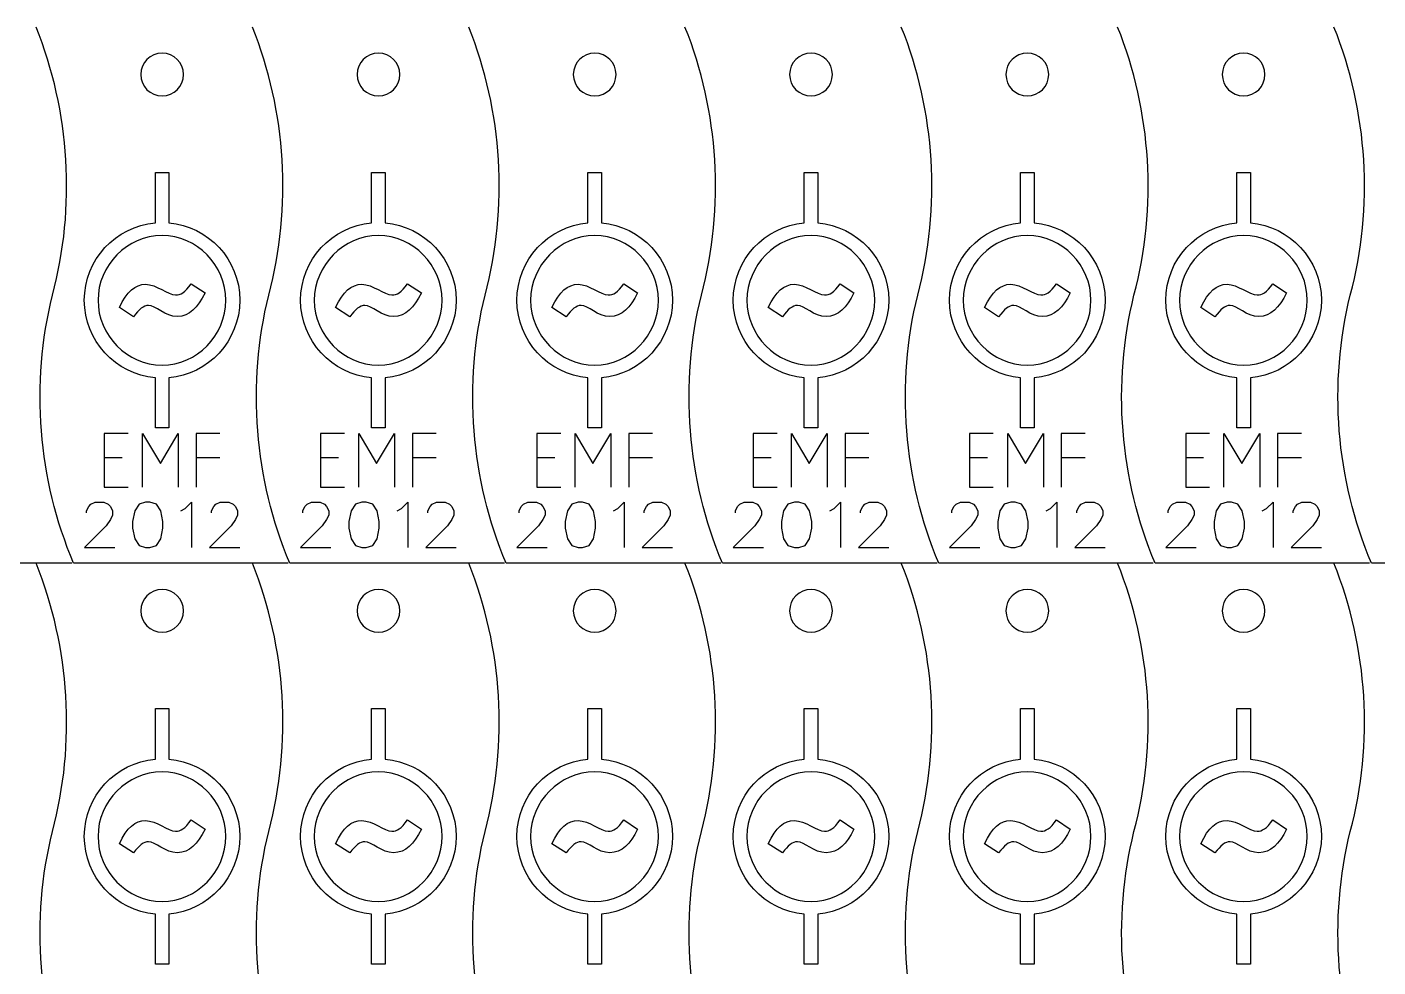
# Model space of a CAD drawing. Header units: millimetres. Extents: x 17 to 566, y -11 to 289.
# Drawn here: x 158 to 284, y 51 to 138.7 of the extents above; entities that cross this region are included whole.
import ezdxf

# ---------------------------------------------------------------- set-up
doc = ezdxf.new("R2010")
doc.units = ezdxf.units.MM
doc.layers.add('cut', color=7, linetype='CONTINUOUS')

msp = doc.modelspace()

# ---------------------------------------------------------------- linework, layer by layer
at = {"layer": 'cut', "color": 7}
for points in [[(172.605215, 134.226617), (172.605215, 134.226617), (172.605215, 134.226617)], [(192.774451, 134.226617), (192.774451, 134.226617), (192.774451, 134.226617)], [(212.943688, 134.226617), (212.943688, 134.226617), (212.943688, 134.226617)], [(233.112925, 134.226617), (233.112925, 134.226617), (233.112925, 134.226617)], [(253.282162, 134.226617), (253.282162, 134.226617), (253.282162, 134.226617)], [(273.451399, 134.226617), (273.451399, 134.226617), (273.451399, 134.226617)], [(162.192535, 88.660752), (142.192536, 88.660752)], [(182.361772, 88.660752), (162.361773, 88.660752)], [(202.531009, 88.660752), (182.53101, 88.660752)], [(222.700246, 88.660752), (202.700247, 88.660752)], [(242.869483, 88.660752), (222.869483, 88.660752)], [(263.03872, 88.660752), (243.03872, 88.660752)], [(283.207957, 88.660752), (263.207957, 88.660752)], [(303.377194, 88.660752), (283.377194, 88.660752)], [(172.605215, 84.226643), (172.605215, 84.226643), (172.605215, 84.226643)], [(192.774451, 84.226643), (192.774451, 84.226643), (192.774451, 84.226643)], [(212.943688, 84.226643), (212.943688, 84.226643), (212.943688, 84.226643)], [(233.112925, 84.226643), (233.112925, 84.226643), (233.112925, 84.226643)], [(253.282162, 84.226643), (253.282162, 84.226643), (253.282162, 84.226643)], [(273.451399, 84.226643), (273.451399, 84.226643), (273.451399, 84.226643)]]:
    msp.add_lwpolyline(points, dxfattribs=at)
at = {"layer": 'cut', "color": 5}
for points in [[(169.98385, 125.104328), (171.240244, 125.104328), (171.240244, 120.389171)], [(169.98385, 120.389171), (169.98385, 125.104328)], [(190.153087, 125.104328), (191.409481, 125.104328), (191.409481, 120.389171)], [(190.153087, 120.389171), (190.153087, 125.104328)], [(210.322324, 125.104328), (211.578718, 125.104328), (211.578718, 120.389171)], [(210.322324, 120.389171), (210.322324, 125.104328)], [(230.491561, 125.104328), (231.747955, 125.104328), (231.747955, 120.389171)], [(230.491561, 120.389171), (230.491561, 125.104328)], [(250.660797, 125.104328), (251.917192, 125.104328), (251.917192, 120.389171)], [(250.660797, 120.389171), (250.660797, 125.104328)], [(270.830034, 125.104328), (272.086428, 125.104328), (272.086428, 120.389171)], [(270.830034, 120.389171), (270.830034, 125.104328)], [(173.322491, 114.724463), (174.616917, 113.861427)], [(193.491728, 114.724463), (194.786154, 113.861427)], [(213.660965, 114.724463), (214.955391, 113.861427)], [(233.830201, 114.724463), (235.124628, 113.861427)], [(253.999438, 114.724463), (255.293865, 113.861427)], [(274.168675, 114.724463), (275.463102, 113.861427)], [(164.637627, 113.186208), (164.637627, 113.186208)], [(167.939096, 111.648043), (166.625922, 112.510853)], [(184.806864, 113.186208), (184.806864, 113.186208)], [(188.108333, 111.648043), (186.795159, 112.510853)], [(204.976101, 113.186208), (204.976101, 113.186208)], [(208.27757, 111.648043), (206.964396, 112.510853)], [(225.145338, 113.186208), (225.145338, 113.186208)], [(228.446807, 111.648043), (227.133633, 112.510853)], [(245.314574, 113.186208), (245.314574, 113.186208)], [(248.616044, 111.648043), (247.302869, 112.510853)], [(265.483811, 113.186208), (265.483811, 113.186208)], [(268.785281, 111.648043), (267.472106, 112.510853)], [(171.240244, 105.945399), (171.240244, 101.280531), (169.98385, 101.280531), (169.98385, 105.945399)], [(191.409481, 105.945399), (191.409481, 101.280531), (190.153087, 101.280531), (190.153087, 105.945399)], [(211.578718, 105.945399), (211.578718, 101.280531), (210.322324, 101.280531), (210.322324, 105.945399)], [(231.747955, 105.945399), (231.747955, 101.280531), (230.491561, 101.280531), (230.491561, 105.945399)], [(251.917192, 105.945399), (251.917192, 101.280531), (250.660797, 101.280531), (250.660797, 105.945399)], [(272.086428, 105.945399), (272.086428, 101.280531), (270.830034, 101.280531), (270.830034, 105.945399)], [(165.219648, 100.748034), (165.219648, 95.748033)], [(167.441869, 100.748034), (165.219648, 100.748034)], [(168.782224, 100.748034), (170.448887, 97.970256)], [(168.782224, 95.748033), (168.782224, 100.748034)], [(170.448887, 97.970256), (172.115553, 100.748034)], [(172.115553, 100.748034), (172.115553, 95.748033)], [(173.78222, 100.748034), (173.78222, 95.748033)], [(176.004443, 100.748034), (173.78222, 100.748034)], [(185.388885, 100.748034), (185.388885, 95.748033)], [(187.611106, 100.748034), (185.388885, 100.748034)], [(188.951461, 100.748034), (190.618124, 97.970256)], [(188.951461, 95.748033), (188.951461, 100.748034)], [(190.618124, 97.970256), (192.28479, 100.748034)], [(192.28479, 100.748034), (192.28479, 95.748033)], [(193.951456, 100.748034), (193.951456, 95.748033)], [(196.17368, 100.748034), (193.951456, 100.748034)], [(205.558122, 100.748034), (205.558122, 95.748033)], [(207.780342, 100.748034), (205.558122, 100.748034)], [(209.120698, 100.748034), (210.787361, 97.970256)], [(209.120698, 95.748033), (209.120698, 100.748034)], [(210.787361, 97.970256), (212.454027, 100.748034)], [(212.454027, 100.748034), (212.454027, 95.748033)], [(214.120693, 100.748034), (214.120693, 95.748033)], [(216.342917, 100.748034), (214.120693, 100.748034)], [(225.727359, 100.748034), (225.727359, 95.748033)], [(227.949579, 100.748034), (225.727359, 100.748034)], [(229.289935, 100.748034), (230.956598, 97.970256)], [(229.289935, 95.748033), (229.289935, 100.748034)], [(230.956598, 97.970256), (232.623264, 100.748034)], [(232.623264, 100.748034), (232.623264, 95.748033)], [(234.28993, 100.748034), (234.28993, 95.748033)], [(236.512154, 100.748034), (234.28993, 100.748034)], [(245.896596, 100.748034), (245.896596, 95.748033)], [(248.118816, 100.748034), (245.896596, 100.748034)], [(249.459171, 100.748034), (251.125835, 97.970256)], [(249.459171, 95.748033), (249.459171, 100.748034)], [(251.125835, 97.970256), (252.792501, 100.748034)], [(252.792501, 100.748034), (252.792501, 95.748033)], [(254.459167, 100.748034), (254.459167, 95.748033)], [(256.681391, 100.748034), (254.459167, 100.748034)], [(266.065833, 100.748034), (266.065833, 95.748033)], [(268.288053, 100.748034), (266.065833, 100.748034)], [(269.628408, 100.748034), (271.295072, 97.970256)], [(269.628408, 95.748033), (269.628408, 100.748034)], [(271.295072, 97.970256), (272.961738, 100.748034)], [(272.961738, 100.748034), (272.961738, 95.748033)], [(274.628404, 100.748034), (274.628404, 95.748033)], [(276.850627, 100.748034), (274.628404, 100.748034)], [(165.219648, 98.52581), (166.886311, 98.52581)], [(173.78222, 98.52581), (176.004443, 98.52581)], [(185.388885, 98.52581), (187.055548, 98.52581)], [(193.951456, 98.52581), (196.17368, 98.52581)], [(205.558122, 98.52581), (207.224785, 98.52581)], [(214.120693, 98.52581), (216.342917, 98.52581)], [(225.727359, 98.52581), (227.394022, 98.52581)], [(234.28993, 98.52581), (236.512154, 98.52581)], [(245.896596, 98.52581), (247.563259, 98.52581)], [(254.459167, 98.52581), (256.681391, 98.52581)], [(266.065833, 98.52581), (267.732496, 98.52581)], [(274.628404, 98.52581), (276.850627, 98.52581)], [(165.219648, 95.748033), (167.441869, 95.748033)], [(185.388885, 95.748033), (187.611106, 95.748033)], [(205.558122, 95.748033), (207.780342, 95.748033)], [(225.727359, 95.748033), (227.949579, 95.748033)], [(245.896596, 95.748033), (248.118816, 95.748033)], [(266.065833, 95.748033), (268.288053, 95.748033)], [(163.566591, 93.549016), (163.768611, 93.953057)], [(163.566591, 93.346996), (163.566591, 93.549016)], [(163.768611, 93.953057), (163.970631, 94.155077)], [(163.970631, 94.155077), (164.374672, 94.357098)], [(164.374672, 94.357098), (165.182753, 94.357098)], [(165.182753, 94.357098), (165.586794, 94.155077)], [(165.586794, 94.155077), (165.788814, 93.953057)], [(165.788814, 93.953057), (165.990834, 93.549016)], [(165.990834, 93.549016), (165.990834, 93.144976)], [(168.061541, 93.549016), (167.859521, 92.538915)], [(168.465582, 94.155077), (168.061541, 93.549016)], [(169.071643, 94.357098), (168.465582, 94.155077)], [(169.475683, 94.357098), (169.071643, 94.357098)], [(170.081742, 94.155077), (169.475683, 94.357098)], [(170.485782, 93.549016), (170.081742, 94.155077)], [(170.687802, 92.538915), (170.485782, 93.549016)], [(172.354469, 93.549016), (172.758509, 93.751037)], [(172.758509, 93.751037), (173.36457, 94.357098)], [(173.36457, 94.357098), (173.36457, 90.114648)], [(175.233257, 93.549016), (175.435277, 93.953057)], [(175.233257, 93.346996), (175.233257, 93.549016)], [(175.435277, 93.953057), (175.637297, 94.155077)], [(175.637297, 94.155077), (176.041338, 94.357098)], [(176.041338, 94.357098), (176.849419, 94.357098)], [(176.849419, 94.357098), (177.25346, 94.155077)], [(177.25346, 94.155077), (177.45548, 93.953057)], [(177.45548, 93.953057), (177.6575, 93.549016)], [(177.6575, 93.549016), (177.6575, 93.144976)], [(183.735828, 93.549016), (183.937848, 93.953057)], [(183.735828, 93.346996), (183.735828, 93.549016)], [(183.937848, 93.953057), (184.139868, 94.155077)], [(184.139868, 94.155077), (184.543909, 94.357098)], [(184.543909, 94.357098), (185.35199, 94.357098)], [(185.35199, 94.357098), (185.756031, 94.155077)], [(185.756031, 94.155077), (185.958051, 93.953057)], [(185.958051, 93.953057), (186.160071, 93.549016)], [(186.160071, 93.549016), (186.160071, 93.144976)], [(188.230778, 93.549016), (188.028758, 92.538915)], [(188.634819, 94.155077), (188.230778, 93.549016)], [(189.24088, 94.357098), (188.634819, 94.155077)], [(189.64492, 94.357098), (189.24088, 94.357098)], [(190.250978, 94.155077), (189.64492, 94.357098)], [(190.655019, 93.549016), (190.250978, 94.155077)], [(190.857039, 92.538915), (190.655019, 93.549016)], [(192.523705, 93.549016), (192.927746, 93.751037)], [(192.927746, 93.751037), (193.533807, 94.357098)], [(193.533807, 94.357098), (193.533807, 90.114648)], [(195.402494, 93.549016), (195.604514, 93.953057)], [(195.402494, 93.346996), (195.402494, 93.549016)], [(195.604514, 93.953057), (195.806534, 94.155077)], [(195.806534, 94.155077), (196.210575, 94.357098)], [(196.210575, 94.357098), (197.018656, 94.357098)], [(197.018656, 94.357098), (197.422697, 94.155077)], [(197.422697, 94.155077), (197.624717, 93.953057)], [(197.624717, 93.953057), (197.826737, 93.549016)], [(197.826737, 93.549016), (197.826737, 93.144976)], [(203.905064, 93.549016), (204.107085, 93.953057)], [(203.905064, 93.346996), (203.905064, 93.549016)], [(204.107085, 93.953057), (204.309105, 94.155077)], [(204.309105, 94.155077), (204.713146, 94.357098)], [(204.713146, 94.357098), (205.521227, 94.357098)], [(205.521227, 94.357098), (205.925268, 94.155077)], [(205.925268, 94.155077), (206.127288, 93.953057)], [(206.127288, 93.953057), (206.329308, 93.549016)], [(206.329308, 93.549016), (206.329308, 93.144976)], [(208.400015, 93.549016), (208.197995, 92.538915)], [(208.804056, 94.155077), (208.400015, 93.549016)], [(209.410117, 94.357098), (208.804056, 94.155077)], [(209.814157, 94.357098), (209.410117, 94.357098)], [(210.420215, 94.155077), (209.814157, 94.357098)], [(210.824256, 93.549016), (210.420215, 94.155077)], [(211.026276, 92.538915), (210.824256, 93.549016)], [(212.692942, 93.549016), (213.096983, 93.751037)], [(213.096983, 93.751037), (213.703044, 94.357098)], [(213.703044, 94.357098), (213.703044, 90.114648)], [(215.57173, 93.549016), (215.773751, 93.953057)], [(215.57173, 93.346996), (215.57173, 93.549016)], [(215.773751, 93.953057), (215.975771, 94.155077)], [(215.975771, 94.155077), (216.379812, 94.357098)], [(216.379812, 94.357098), (217.187893, 94.357098)], [(217.187893, 94.357098), (217.591934, 94.155077)], [(217.591934, 94.155077), (217.793954, 93.953057)], [(217.793954, 93.953057), (217.995974, 93.549016)], [(217.995974, 93.549016), (217.995974, 93.144976)], [(224.074301, 93.549016), (224.276322, 93.953057)], [(224.074301, 93.346996), (224.074301, 93.549016)], [(224.276322, 93.953057), (224.478342, 94.155077)], [(224.478342, 94.155077), (224.882383, 94.357098)], [(224.882383, 94.357098), (225.690464, 94.357098)], [(225.690464, 94.357098), (226.094504, 94.155077)], [(226.094504, 94.155077), (226.296525, 93.953057)], [(226.296525, 93.953057), (226.498545, 93.549016)], [(226.498545, 93.549016), (226.498545, 93.144976)], [(228.569252, 93.549016), (228.367232, 92.538915)], [(228.973293, 94.155077), (228.569252, 93.549016)], [(229.579353, 94.357098), (228.973293, 94.155077)], [(229.983394, 94.357098), (229.579353, 94.357098)], [(230.589452, 94.155077), (229.983394, 94.357098)], [(230.993493, 93.549016), (230.589452, 94.155077)], [(231.195513, 92.538915), (230.993493, 93.549016)], [(232.862179, 93.549016), (233.26622, 93.751037)], [(233.26622, 93.751037), (233.872281, 94.357098)], [(233.872281, 94.357098), (233.872281, 90.114648)], [(235.740967, 93.549016), (235.942988, 93.953057)], [(235.740967, 93.346996), (235.740967, 93.549016)], [(235.942988, 93.953057), (236.145008, 94.155077)], [(236.145008, 94.155077), (236.549049, 94.357098)], [(236.549049, 94.357098), (237.35713, 94.357098)], [(237.35713, 94.357098), (237.76117, 94.155077)], [(237.76117, 94.155077), (237.963191, 93.953057)], [(237.963191, 93.953057), (238.165211, 93.549016)], [(238.165211, 93.549016), (238.165211, 93.144976)], [(244.243538, 93.549016), (244.445559, 93.953057)], [(244.243538, 93.346996), (244.243538, 93.549016)], [(244.445559, 93.953057), (244.647579, 94.155077)], [(244.647579, 94.155077), (245.05162, 94.357098)], [(245.05162, 94.357098), (245.859701, 94.357098)], [(245.859701, 94.357098), (246.263741, 94.155077)], [(246.263741, 94.155077), (246.465762, 93.953057)], [(246.465762, 93.953057), (246.667782, 93.549016)], [(246.667782, 93.549016), (246.667782, 93.144976)], [(248.738489, 93.549016), (248.536468, 92.538915)], [(249.142529, 94.155077), (248.738489, 93.549016)], [(249.74859, 94.357098), (249.142529, 94.155077)], [(250.152631, 94.357098), (249.74859, 94.357098)], [(250.758689, 94.155077), (250.152631, 94.357098)], [(251.16273, 93.549016), (250.758689, 94.155077)], [(251.36475, 92.538915), (251.16273, 93.549016)], [(253.031416, 93.549016), (253.435457, 93.751037)], [(253.435457, 93.751037), (254.041518, 94.357098)], [(254.041518, 94.357098), (254.041518, 90.114648)], [(255.910204, 93.549016), (256.112224, 93.953057)], [(255.910204, 93.346996), (255.910204, 93.549016)], [(256.112224, 93.953057), (256.314245, 94.155077)], [(256.314245, 94.155077), (256.718285, 94.357098)], [(256.718285, 94.357098), (257.526367, 94.357098)], [(257.526367, 94.357098), (257.930407, 94.155077)], [(257.930407, 94.155077), (258.132428, 93.953057)], [(258.132428, 93.953057), (258.334448, 93.549016)], [(258.334448, 93.549016), (258.334448, 93.144976)], [(264.412775, 93.549016), (264.614795, 93.953057)], [(264.412775, 93.346996), (264.412775, 93.549016)], [(264.614795, 93.953057), (264.816816, 94.155077)], [(264.816816, 94.155077), (265.220856, 94.357098)], [(265.220856, 94.357098), (266.028938, 94.357098)], [(266.028938, 94.357098), (266.432978, 94.155077)], [(266.432978, 94.155077), (266.634999, 93.953057)], [(266.634999, 93.953057), (266.837019, 93.549016)], [(266.837019, 93.549016), (266.837019, 93.144976)], [(268.907726, 93.549016), (268.705705, 92.538915)], [(269.311766, 94.155077), (268.907726, 93.549016)], [(269.917827, 94.357098), (269.311766, 94.155077)], [(270.321868, 94.357098), (269.917827, 94.357098)], [(270.927926, 94.155077), (270.321868, 94.357098)], [(271.331967, 93.549016), (270.927926, 94.155077)], [(271.533987, 92.538915), (271.331967, 93.549016)], [(273.200653, 93.549016), (273.604694, 93.751037)], [(273.604694, 93.751037), (274.210755, 94.357098)], [(274.210755, 94.357098), (274.210755, 90.114648)], [(276.079441, 93.549016), (276.281461, 93.953057)], [(276.079441, 93.346996), (276.079441, 93.549016)], [(276.281461, 93.953057), (276.483482, 94.155077)], [(276.483482, 94.155077), (276.887522, 94.357098)], [(276.887522, 94.357098), (277.695604, 94.357098)], [(277.695604, 94.357098), (278.099644, 94.155077)], [(278.099644, 94.155077), (278.301664, 93.953057)], [(278.301664, 93.953057), (278.503685, 93.549016)], [(278.503685, 93.549016), (278.503685, 93.144976)], [(165.384774, 92.134874), (163.36457, 90.114648)], [(165.788814, 92.740935), (165.384774, 92.134874)], [(165.990834, 93.144976), (165.788814, 92.740935)], [(167.859521, 92.538915), (167.859521, 91.932854)], [(170.687802, 91.932854), (170.687802, 92.538915)], [(177.051439, 92.134874), (175.031239, 90.114648)], [(177.45548, 92.740935), (177.051439, 92.134874)], [(177.6575, 93.144976), (177.45548, 92.740935)], [(185.55401, 92.134874), (183.533807, 90.114648)], [(185.958051, 92.740935), (185.55401, 92.134874)], [(186.160071, 93.144976), (185.958051, 92.740935)], [(188.028758, 92.538915), (188.028758, 91.932854)], [(190.857039, 91.932854), (190.857039, 92.538915)], [(197.220676, 92.134874), (195.200476, 90.114648)], [(197.624717, 92.740935), (197.220676, 92.134874)], [(197.826737, 93.144976), (197.624717, 92.740935)], [(205.723247, 92.134874), (203.703044, 90.114648)], [(206.127288, 92.740935), (205.723247, 92.134874)], [(206.329308, 93.144976), (206.127288, 92.740935)], [(208.197995, 92.538915), (208.197995, 91.932854)], [(211.026276, 91.932854), (211.026276, 92.538915)], [(217.389913, 92.134874), (215.369713, 90.114648)], [(217.793954, 92.740935), (217.389913, 92.134874)], [(217.995974, 93.144976), (217.793954, 92.740935)], [(225.892484, 92.134874), (223.872281, 90.114648)], [(226.296525, 92.740935), (225.892484, 92.134874)], [(226.498545, 93.144976), (226.296525, 92.740935)], [(228.367232, 92.538915), (228.367232, 91.932854)], [(231.195513, 91.932854), (231.195513, 92.538915)], [(237.55915, 92.134874), (235.53895, 90.114648)], [(237.963191, 92.740935), (237.55915, 92.134874)], [(238.165211, 93.144976), (237.963191, 92.740935)], [(246.061721, 92.134874), (244.041518, 90.114648)], [(246.465762, 92.740935), (246.061721, 92.134874)], [(246.667782, 93.144976), (246.465762, 92.740935)], [(248.536468, 92.538915), (248.536468, 91.932854)], [(251.36475, 91.932854), (251.36475, 92.538915)], [(257.728387, 92.134874), (255.708187, 90.114648)], [(258.132428, 92.740935), (257.728387, 92.134874)], [(258.334448, 93.144976), (258.132428, 92.740935)], [(266.230958, 92.134874), (264.210755, 90.114648)], [(266.634999, 92.740935), (266.230958, 92.134874)], [(266.837019, 93.144976), (266.634999, 92.740935)], [(268.705705, 92.538915), (268.705705, 91.932854)], [(271.533987, 91.932854), (271.533987, 92.538915)], [(277.897624, 92.134874), (275.877424, 90.114648)], [(278.301664, 92.740935), (277.897624, 92.134874)], [(278.503685, 93.144976), (278.301664, 92.740935)], [(167.859521, 91.932854), (168.061541, 90.922735)], [(168.061541, 90.922735), (168.465582, 90.316691)], [(170.081742, 90.316691), (170.485782, 90.922735)], [(170.485782, 90.922735), (170.687802, 91.932854)], [(188.028758, 91.932854), (188.230778, 90.922735)], [(188.230778, 90.922735), (188.634819, 90.316691)], [(190.250978, 90.316691), (190.655019, 90.922735)], [(190.655019, 90.922735), (190.857039, 91.932854)], [(208.197995, 91.932854), (208.400015, 90.922735)], [(208.400015, 90.922735), (208.804056, 90.316691)], [(210.420215, 90.316691), (210.824256, 90.922735)], [(210.824256, 90.922735), (211.026276, 91.932854)], [(228.367232, 91.932854), (228.569252, 90.922735)], [(228.569252, 90.922735), (228.973293, 90.316691)], [(230.589452, 90.316691), (230.993493, 90.922735)], [(230.993493, 90.922735), (231.195513, 91.932854)], [(248.536468, 91.932854), (248.738489, 90.922735)], [(248.738489, 90.922735), (249.142529, 90.316691)], [(250.758689, 90.316691), (251.16273, 90.922735)], [(251.16273, 90.922735), (251.36475, 91.932854)], [(268.705705, 91.932854), (268.907726, 90.922735)], [(268.907726, 90.922735), (269.311766, 90.316691)], [(270.927926, 90.316691), (271.331967, 90.922735)], [(271.331967, 90.922735), (271.533987, 91.932854)], [(163.36457, 90.114648), (166.192855, 90.114648)], [(168.465582, 90.316691), (169.071643, 90.114648)], [(169.071643, 90.114648), (169.475683, 90.114648)], [(169.475683, 90.114648), (170.081742, 90.316691)], [(175.031239, 90.114648), (177.859521, 90.114648)], [(183.533807, 90.114648), (186.362092, 90.114648)], [(188.634819, 90.316691), (189.24088, 90.114648)], [(189.24088, 90.114648), (189.64492, 90.114648)], [(189.64492, 90.114648), (190.250978, 90.316691)], [(195.200476, 90.114648), (198.028758, 90.114648)], [(203.703044, 90.114648), (206.531329, 90.114648)], [(208.804056, 90.316691), (209.410117, 90.114648)], [(209.410117, 90.114648), (209.814157, 90.114648)], [(209.814157, 90.114648), (210.420215, 90.316691)], [(215.369713, 90.114648), (218.197994, 90.114648)], [(223.872281, 90.114648), (226.700565, 90.114648)], [(228.973293, 90.316691), (229.579353, 90.114648)], [(229.579353, 90.114648), (229.983394, 90.114648)], [(229.983394, 90.114648), (230.589452, 90.316691)], [(235.53895, 90.114648), (238.367231, 90.114648)], [(244.041518, 90.114648), (246.869802, 90.114648)], [(249.142529, 90.316691), (249.74859, 90.114648)], [(249.74859, 90.114648), (250.152631, 90.114648)], [(250.152631, 90.114648), (250.758689, 90.316691)], [(255.708187, 90.114648), (258.536468, 90.114648)], [(264.210755, 90.114648), (267.039039, 90.114648)], [(269.311766, 90.316691), (269.917827, 90.114648)], [(269.917827, 90.114648), (270.321868, 90.114648)], [(270.321868, 90.114648), (270.927926, 90.316691)], [(275.877424, 90.114648), (278.705705, 90.114648)], [(169.98385, 75.104355), (171.240244, 75.104355), (171.240244, 70.389198)], [(169.98385, 70.389198), (169.98385, 75.104355)], [(190.153087, 75.104355), (191.409481, 75.104355), (191.409481, 70.389198)], [(190.153087, 70.389198), (190.153087, 75.104355)], [(210.322324, 75.104355), (211.578718, 75.104355), (211.578718, 70.389198)], [(210.322324, 70.389198), (210.322324, 75.104355)], [(230.491561, 75.104355), (231.747955, 75.104355), (231.747955, 70.389198)], [(230.491561, 70.389198), (230.491561, 75.104355)], [(250.660797, 75.104355), (251.917192, 75.104355), (251.917192, 70.389198)], [(250.660797, 70.389198), (250.660797, 75.104355)], [(270.830034, 75.104355), (272.086428, 75.104355), (272.086428, 70.389198)], [(270.830034, 70.389198), (270.830034, 75.104355)], [(173.322491, 64.72449), (174.616917, 63.861454)], [(193.491728, 64.72449), (194.786154, 63.861454)], [(213.660965, 64.72449), (214.955391, 63.861454)], [(233.830201, 64.72449), (235.124628, 63.861454)], [(253.999438, 64.72449), (255.293865, 63.861454)], [(274.168675, 64.72449), (275.463102, 63.861454)], [(164.637627, 63.186235), (164.637627, 63.186235)], [(184.806864, 63.186235), (184.806864, 63.186235)], [(204.976101, 63.186235), (204.976101, 63.186235)], [(225.145338, 63.186235), (225.145338, 63.186235)], [(245.314574, 63.186235), (245.314574, 63.186235)], [(265.483811, 63.186235), (265.483811, 63.186235)], [(167.939096, 61.64807), (166.625922, 62.51088)], [(188.108333, 61.64807), (186.795159, 62.51088)], [(208.27757, 61.64807), (206.964396, 62.51088)], [(228.446807, 61.64807), (227.133633, 62.51088)], [(248.616044, 61.64807), (247.302869, 62.51088)], [(268.785281, 61.64807), (267.472106, 62.51088)], [(171.240244, 55.945425), (171.240244, 51.280557), (169.98385, 51.280557), (169.98385, 55.945425)], [(191.409481, 55.945425), (191.409481, 51.280557), (190.153087, 51.280557), (190.153087, 55.945425)], [(211.578718, 55.945425), (211.578718, 51.280557), (210.322324, 51.280557), (210.322324, 55.945425)], [(231.747955, 55.945425), (231.747955, 51.280557), (230.491561, 51.280557), (230.491561, 55.945425)], [(251.917192, 55.945425), (251.917192, 51.280557), (250.660797, 51.280557), (250.660797, 55.945425)], [(272.086428, 55.945425), (272.086428, 51.280557), (270.830034, 51.280557), (270.830034, 55.945425)]]:
    msp.add_lwpolyline(points, dxfattribs=at)
at = {"layer": 'cut', "color": 7}
for points in [[(160.390242, 113.660728), (162.57971, 121.868422), (162.035363, 130.780892), (158.862322, 138.660726)], [(180.559479, 113.660728), (182.748947, 121.868422), (182.2046, 130.780892), (179.031559, 138.660726)], [(200.728715, 113.660728), (202.918184, 121.868422), (202.373837, 130.780892), (199.200795, 138.660726)], [(220.897952, 113.660728), (223.087421, 121.868422), (222.543074, 130.780892), (219.370032, 138.660726)], [(241.067189, 113.660728), (243.256658, 121.868422), (242.712311, 130.780892), (239.539269, 138.660726)], [(261.236426, 113.660728), (263.425895, 121.868422), (262.881547, 130.780892), (259.708506, 138.660726)], [(281.405663, 113.660728), (283.595132, 121.868422), (283.050784, 130.780892), (279.877743, 138.660726)], [(170.612046, 136.219786), (169.511249, 136.219786), (168.618876, 135.32741), (168.618876, 134.226617)], [(172.605215, 134.226617), (172.605215, 135.32741), (171.712842, 136.219786), (170.612046, 136.219786)], [(190.781282, 136.219786), (189.680486, 136.219786), (188.788113, 135.32741), (188.788113, 134.226617)], [(192.774451, 134.226617), (192.774451, 135.32741), (191.882079, 136.219786), (190.781282, 136.219786)], [(210.950519, 136.219786), (209.849723, 136.219786), (208.95735, 135.32741), (208.95735, 134.226617)], [(212.943688, 134.226617), (212.943688, 135.32741), (212.051316, 136.219786), (210.950519, 136.219786)], [(231.119756, 136.219786), (230.01896, 136.219786), (229.126587, 135.32741), (229.126587, 134.226617)], [(233.112925, 134.226617), (233.112925, 135.32741), (232.220553, 136.219786), (231.119756, 136.219786)], [(251.288993, 136.219786), (250.188197, 136.219786), (249.295824, 135.32741), (249.295824, 134.226617)], [(253.282162, 134.226617), (253.282162, 135.32741), (252.38979, 136.219786), (251.288993, 136.219786)], [(271.45823, 136.219786), (270.357433, 136.219786), (269.465061, 135.32741), (269.465061, 134.226617)], [(273.451399, 134.226617), (273.451399, 135.32741), (272.559026, 136.219786), (271.45823, 136.219786)], [(168.618876, 134.226617), (168.618876, 133.125815), (169.511249, 132.233448), (170.612046, 132.233448)], [(170.612046, 132.233448), (171.712842, 132.233448), (172.605215, 133.125815), (172.605215, 134.226617)], [(188.788113, 134.226617), (188.788113, 133.125815), (189.680486, 132.233448), (190.781282, 132.233448)], [(190.781282, 132.233448), (191.882079, 132.233448), (192.774451, 133.125815), (192.774451, 134.226617)], [(208.95735, 134.226617), (208.95735, 133.125815), (209.849723, 132.233448), (210.950519, 132.233448)], [(210.950519, 132.233448), (212.051316, 132.233448), (212.943688, 133.125815), (212.943688, 134.226617)], [(229.126587, 134.226617), (229.126587, 133.125815), (230.01896, 132.233448), (231.119756, 132.233448)], [(231.119756, 132.233448), (232.220553, 132.233448), (233.112925, 133.125815), (233.112925, 134.226617)], [(249.295824, 134.226617), (249.295824, 133.125815), (250.188197, 132.233448), (251.288993, 132.233448)], [(251.288993, 132.233448), (252.38979, 132.233448), (253.282162, 133.125815), (253.282162, 134.226617)], [(269.465061, 134.226617), (269.465061, 133.125815), (270.357433, 132.233448), (271.45823, 132.233448)], [(271.45823, 132.233448), (272.559026, 132.233448), (273.451399, 133.125815), (273.451399, 134.226617)], [(162.361773, 88.660752), (159.046178, 96.493026), (158.343329, 105.405508), (160.390242, 113.660728)], [(182.53101, 88.660752), (179.215415, 96.493026), (178.512566, 105.405508), (180.559479, 113.660728)], [(202.700247, 88.660752), (199.384652, 96.493026), (198.681803, 105.405508), (200.728715, 113.660728)], [(222.869483, 88.660752), (219.553889, 96.493026), (218.85104, 105.405508), (220.897952, 113.660728)], [(243.03872, 88.660752), (239.723126, 96.493026), (239.020277, 105.405508), (241.067189, 113.660728)], [(263.207957, 88.660752), (259.892363, 96.493026), (259.189514, 105.405508), (261.236426, 113.660728)], [(283.377194, 88.660752), (280.061599, 96.493026), (279.35875, 105.405508), (281.405663, 113.660728)], [(160.390242, 63.660754), (162.57971, 71.868448), (162.035363, 80.780919), (158.862322, 88.660752)], [(180.559479, 63.660754), (182.748947, 71.868448), (182.2046, 80.780919), (179.031559, 88.660752)], [(200.728715, 63.660754), (202.918184, 71.868448), (202.373837, 80.780919), (199.200795, 88.660752)], [(220.897952, 63.660754), (223.087421, 71.868448), (222.543074, 80.780919), (219.370032, 88.660752)], [(241.067189, 63.660754), (243.256658, 71.868448), (242.712311, 80.780919), (239.539269, 88.660752)], [(261.236426, 63.660754), (263.425895, 71.868448), (262.881547, 80.780919), (259.708506, 88.660752)], [(281.405663, 63.660754), (283.595132, 71.868448), (283.050784, 80.780919), (279.877743, 88.660752)], [(170.612046, 86.219812), (169.511249, 86.219812), (168.618876, 85.327437), (168.618876, 84.226643)], [(172.605215, 84.226643), (172.605215, 85.327437), (171.712842, 86.219812), (170.612046, 86.219812)], [(190.781282, 86.219812), (189.680486, 86.219812), (188.788113, 85.327437), (188.788113, 84.226643)], [(192.774451, 84.226643), (192.774451, 85.327437), (191.882079, 86.219812), (190.781282, 86.219812)], [(210.950519, 86.219812), (209.849723, 86.219812), (208.95735, 85.327437), (208.95735, 84.226643)], [(212.943688, 84.226643), (212.943688, 85.327437), (212.051316, 86.219812), (210.950519, 86.219812)], [(231.119756, 86.219812), (230.01896, 86.219812), (229.126587, 85.327437), (229.126587, 84.226643)], [(233.112925, 84.226643), (233.112925, 85.327437), (232.220553, 86.219812), (231.119756, 86.219812)], [(251.288993, 86.219812), (250.188197, 86.219812), (249.295824, 85.327437), (249.295824, 84.226643)], [(253.282162, 84.226643), (253.282162, 85.327437), (252.38979, 86.219812), (251.288993, 86.219812)], [(271.45823, 86.219812), (270.357433, 86.219812), (269.465061, 85.327437), (269.465061, 84.226643)], [(273.451399, 84.226643), (273.451399, 85.327437), (272.559026, 86.219812), (271.45823, 86.219812)], [(168.618876, 84.226643), (168.618876, 83.125841), (169.511249, 82.233474), (170.612046, 82.233474)], [(170.612046, 82.233474), (171.712842, 82.233474), (172.605215, 83.125841), (172.605215, 84.226643)], [(188.788113, 84.226643), (188.788113, 83.125841), (189.680486, 82.233474), (190.781282, 82.233474)], [(190.781282, 82.233474), (191.882079, 82.233474), (192.774451, 83.125841), (192.774451, 84.226643)], [(208.95735, 84.226643), (208.95735, 83.125841), (209.849723, 82.233474), (210.950519, 82.233474)], [(210.950519, 82.233474), (212.051316, 82.233474), (212.943688, 83.125841), (212.943688, 84.226643)], [(229.126587, 84.226643), (229.126587, 83.125841), (230.01896, 82.233474), (231.119756, 82.233474)], [(231.119756, 82.233474), (232.220553, 82.233474), (233.112925, 83.125841), (233.112925, 84.226643)], [(249.295824, 84.226643), (249.295824, 83.125841), (250.188197, 82.233474), (251.288993, 82.233474)], [(251.288993, 82.233474), (252.38979, 82.233474), (253.282162, 83.125841), (253.282162, 84.226643)], [(269.465061, 84.226643), (269.465061, 83.125841), (270.357433, 82.233474), (271.45823, 82.233474)], [(271.45823, 82.233474), (272.559026, 82.233474), (273.451399, 83.125841), (273.451399, 84.226643)], [(162.361773, 38.660779), (159.046178, 46.493053), (158.343329, 55.405534), (160.390242, 63.660754)], [(182.53101, 38.660779), (179.215415, 46.493053), (178.512566, 55.405534), (180.559479, 63.660754)], [(202.700247, 38.660779), (199.384652, 46.493053), (198.681803, 55.405534), (200.728715, 63.660754)], [(222.869483, 38.660779), (219.553889, 46.493053), (218.85104, 55.405534), (220.897952, 63.660754)], [(243.03872, 38.660779), (239.723126, 46.493053), (239.020277, 55.405534), (241.067189, 63.660754)], [(263.207957, 38.660779), (259.892363, 46.493053), (259.189514, 55.405534), (261.236426, 63.660754)], [(283.377194, 38.660779), (280.061599, 46.493053), (279.35875, 55.405534), (281.405663, 63.660754)]]:
    msp.add_open_spline(points, degree=3, dxfattribs=at)
at = {"layer": 'cut', "color": 5}
for points in [[(163.361946, 113.186208), (163.361946, 116.975326), (166.269506, 120.070457), (169.98385, 120.389171)], [(171.240244, 120.389171), (174.917199, 120.089084), (177.862145, 116.994066), (177.862145, 113.186208)], [(183.531183, 113.186208), (183.531183, 116.975326), (186.438743, 120.070457), (190.153087, 120.389171)], [(191.409481, 120.389171), (195.086436, 120.089084), (198.031382, 116.994066), (198.031382, 113.186208)], [(203.70042, 113.186208), (203.70042, 116.975326), (206.60798, 120.070457), (210.322324, 120.389171)], [(211.578718, 120.389171), (215.255673, 120.089084), (218.200619, 116.994066), (218.200619, 113.186208)], [(223.869656, 113.186208), (223.869656, 116.975326), (226.777217, 120.070457), (230.491561, 120.389171)], [(231.747955, 120.389171), (235.424909, 120.089084), (238.369856, 116.994066), (238.369856, 113.186208)], [(244.038893, 113.186208), (244.038893, 116.975326), (246.946454, 120.070457), (250.660797, 120.389171)], [(251.917192, 120.389171), (255.594146, 120.089084), (258.539093, 116.994066), (258.539093, 113.186208)], [(264.20813, 113.186208), (264.20813, 116.975326), (267.115691, 120.070457), (270.830034, 120.389171)], [(272.086428, 120.389171), (275.763383, 120.089084), (278.70833, 116.994066), (278.70833, 113.186208)], [(170.621582, 119.207532), (167.338858, 119.207532), (164.637627, 116.449967), (164.637627, 113.186208)], [(176.54929, 113.186208), (176.54929, 116.449967), (173.866593, 119.207532), (170.621582, 119.207532)], [(190.790819, 119.207532), (187.508094, 119.207532), (184.806864, 116.449967), (184.806864, 113.186208)], [(196.718527, 113.186208), (196.718527, 116.449967), (194.03583, 119.207532), (190.790819, 119.207532)], [(210.960056, 119.207532), (207.677331, 119.207532), (204.976101, 116.449967), (204.976101, 113.186208)], [(216.887764, 113.186208), (216.887764, 116.449967), (214.205066, 119.207532), (210.960056, 119.207532)], [(231.129292, 119.207532), (227.846568, 119.207532), (225.145338, 116.449967), (225.145338, 113.186208)], [(237.057001, 113.186208), (237.057001, 116.449967), (234.374303, 119.207532), (231.129292, 119.207532)], [(251.298529, 119.207532), (248.015805, 119.207532), (245.314574, 116.449967), (245.314574, 113.186208)], [(257.226237, 113.186208), (257.226237, 116.449967), (254.54354, 119.207532), (251.298529, 119.207532)], [(271.467766, 119.207532), (268.185042, 119.207532), (265.483811, 116.449967), (265.483811, 113.186208)], [(277.395474, 113.186208), (277.395474, 116.449967), (274.712777, 119.207532), (271.467766, 119.207532)], [(166.625922, 112.510853), (167.320112, 114.011513), (168.10793, 114.667987), (169.064689, 114.667987)], [(169.064689, 114.667987), (170.096225, 114.667987), (171.127866, 113.673831), (171.878298, 113.673831)], [(171.878298, 113.673831), (172.328343, 113.673831), (172.759963, 113.898932), (173.322491, 114.724463)], [(186.795159, 112.510853), (187.489349, 114.011513), (188.277167, 114.667987), (189.233926, 114.667987)], [(189.233926, 114.667987), (190.265462, 114.667987), (191.297103, 113.673831), (192.047535, 113.673831)], [(192.047535, 113.673831), (192.49758, 113.673831), (192.9292, 113.898932), (193.491728, 114.724463)], [(206.964396, 112.510853), (207.658586, 114.011513), (208.446404, 114.667987), (209.403163, 114.667987)], [(209.403163, 114.667987), (210.434699, 114.667987), (211.46634, 113.673831), (212.216771, 113.673831)], [(212.216771, 113.673831), (212.666817, 113.673831), (213.098436, 113.898932), (213.660965, 114.724463)], [(227.133633, 112.510853), (227.827823, 114.011513), (228.615641, 114.667987), (229.572399, 114.667987)], [(229.572399, 114.667987), (230.603936, 114.667987), (231.635577, 113.673831), (232.386008, 113.673831)], [(232.386008, 113.673831), (232.836054, 113.673831), (233.267673, 113.898932), (233.830201, 114.724463)], [(247.302869, 112.510853), (247.99706, 114.011513), (248.784878, 114.667987), (249.741636, 114.667987)], [(249.741636, 114.667987), (250.773173, 114.667987), (251.804813, 113.673831), (252.555245, 113.673831)], [(252.555245, 113.673831), (253.005291, 113.673831), (253.43691, 113.898932), (253.999438, 114.724463)], [(267.472106, 112.510853), (268.166297, 114.011513), (268.954115, 114.667987), (269.910873, 114.667987)], [(269.910873, 114.667987), (270.94241, 114.667987), (271.97405, 113.673831), (272.724482, 113.673831)], [(272.724482, 113.673831), (273.174528, 113.673831), (273.606147, 113.898932), (274.168675, 114.724463)], [(174.616917, 113.861427), (173.903981, 112.492113), (173.17262, 111.666811), (172.028386, 111.666811)], [(194.786154, 113.861427), (194.073218, 112.492113), (193.341856, 111.666811), (192.197623, 111.666811)], [(214.955391, 113.861427), (214.242455, 112.492113), (213.511093, 111.666811), (212.36686, 111.666811)], [(235.124628, 113.861427), (234.411692, 112.492113), (233.68033, 111.666811), (232.536097, 111.666811)], [(255.293865, 113.861427), (254.580929, 112.492113), (253.849567, 111.666811), (252.705334, 111.666811)], [(275.463102, 113.861427), (274.750166, 112.492113), (274.018804, 111.666811), (272.874571, 111.666811)], [(169.98385, 105.945399), (166.269506, 106.264341), (163.361946, 109.415722), (163.361946, 113.186208)], [(164.637627, 113.186208), (164.637627, 109.922229), (167.338858, 107.127374), (170.621582, 107.127374)], [(169.345901, 112.698672), (168.895748, 112.698672), (168.464346, 112.341912), (167.939096, 111.648043)], [(172.028386, 111.666811), (170.921539, 111.666811), (169.965102, 112.698672), (169.345901, 112.698672)], [(170.621582, 107.127374), (173.866593, 107.127374), (176.54929, 109.922229), (176.54929, 113.186208)], [(177.862145, 113.186208), (177.862145, 109.415722), (174.917199, 106.245599), (171.240244, 105.945399)], [(190.153087, 105.945399), (186.438743, 106.264341), (183.531183, 109.415722), (183.531183, 113.186208)], [(184.806864, 113.186208), (184.806864, 109.922229), (187.508094, 107.127374), (190.790819, 107.127374)], [(189.515138, 112.698672), (189.064985, 112.698672), (188.633583, 112.341912), (188.108333, 111.648043)], [(192.197623, 111.666811), (191.090776, 111.666811), (190.134339, 112.698672), (189.515138, 112.698672)], [(190.790819, 107.127374), (194.03583, 107.127374), (196.718527, 109.922229), (196.718527, 113.186208)], [(198.031382, 113.186208), (198.031382, 109.415722), (195.086436, 106.245599), (191.409481, 105.945399)], [(210.322324, 105.945399), (206.60798, 106.264341), (203.70042, 109.415722), (203.70042, 113.186208)], [(204.976101, 113.186208), (204.976101, 109.922229), (207.677331, 107.127374), (210.960056, 107.127374)], [(209.684374, 112.698672), (209.234222, 112.698672), (208.802819, 112.341912), (208.27757, 111.648043)], [(212.36686, 111.666811), (211.260013, 111.666811), (210.303576, 112.698672), (209.684374, 112.698672)], [(210.960056, 107.127374), (214.205066, 107.127374), (216.887764, 109.922229), (216.887764, 113.186208)], [(218.200619, 113.186208), (218.200619, 109.415722), (215.255673, 106.245599), (211.578718, 105.945399)], [(230.491561, 105.945399), (226.777217, 106.264341), (223.869656, 109.415722), (223.869656, 113.186208)], [(225.145338, 113.186208), (225.145338, 109.922229), (227.846568, 107.127374), (231.129292, 107.127374)], [(229.853611, 112.698672), (229.403458, 112.698672), (228.972056, 112.341912), (228.446807, 111.648043)], [(232.536097, 111.666811), (231.42925, 111.666811), (230.472813, 112.698672), (229.853611, 112.698672)], [(231.129292, 107.127374), (234.374303, 107.127374), (237.057001, 109.922229), (237.057001, 113.186208)], [(238.369856, 113.186208), (238.369856, 109.415722), (235.424909, 106.245599), (231.747955, 105.945399)], [(250.660797, 105.945399), (246.946454, 106.264341), (244.038893, 109.415722), (244.038893, 113.186208)], [(245.314574, 113.186208), (245.314574, 109.922229), (248.015805, 107.127374), (251.298529, 107.127374)], [(250.022848, 112.698672), (249.572695, 112.698672), (249.141293, 112.341912), (248.616044, 111.648043)], [(252.705334, 111.666811), (251.598486, 111.666811), (250.642049, 112.698672), (250.022848, 112.698672)], [(251.298529, 107.127374), (254.54354, 107.127374), (257.226237, 109.922229), (257.226237, 113.186208)], [(258.539093, 113.186208), (258.539093, 109.415722), (255.594146, 106.245599), (251.917192, 105.945399)], [(270.830034, 105.945399), (267.115691, 106.264341), (264.20813, 109.415722), (264.20813, 113.186208)], [(265.483811, 113.186208), (265.483811, 109.922229), (268.185042, 107.127374), (271.467766, 107.127374)], [(270.192085, 112.698672), (269.741932, 112.698672), (269.31053, 112.341912), (268.785281, 111.648043)], [(272.874571, 111.666811), (271.767723, 111.666811), (270.811286, 112.698672), (270.192085, 112.698672)], [(271.467766, 107.127374), (274.712777, 107.127374), (277.395474, 109.922229), (277.395474, 113.186208)], [(278.70833, 113.186208), (278.70833, 109.415722), (275.763383, 106.245599), (272.086428, 105.945399)], [(163.361946, 63.186235), (163.361946, 66.975353), (166.269506, 70.070484), (169.98385, 70.389198)], [(171.240244, 70.389198), (174.917199, 70.089111), (177.862145, 66.994092), (177.862145, 63.186235)], [(183.531183, 63.186235), (183.531183, 66.975353), (186.438743, 70.070484), (190.153087, 70.389198)], [(191.409481, 70.389198), (195.086436, 70.089111), (198.031382, 66.994092), (198.031382, 63.186235)], [(203.70042, 63.186235), (203.70042, 66.975353), (206.60798, 70.070484), (210.322324, 70.389198)], [(211.578718, 70.389198), (215.255673, 70.089111), (218.200619, 66.994092), (218.200619, 63.186235)], [(223.869656, 63.186235), (223.869656, 66.975353), (226.777217, 70.070484), (230.491561, 70.389198)], [(231.747955, 70.389198), (235.424909, 70.089111), (238.369856, 66.994092), (238.369856, 63.186235)], [(244.038893, 63.186235), (244.038893, 66.975353), (246.946454, 70.070484), (250.660797, 70.389198)], [(251.917192, 70.389198), (255.594146, 70.089111), (258.539093, 66.994092), (258.539093, 63.186235)], [(264.20813, 63.186235), (264.20813, 66.975353), (267.115691, 70.070484), (270.830034, 70.389198)], [(272.086428, 70.389198), (275.763383, 70.089111), (278.70833, 66.994092), (278.70833, 63.186235)], [(170.621582, 69.207559), (167.338858, 69.207559), (164.637627, 66.449993), (164.637627, 63.186235)], [(176.54929, 63.186235), (176.54929, 66.449993), (173.866593, 69.207559), (170.621582, 69.207559)], [(190.790819, 69.207559), (187.508094, 69.207559), (184.806864, 66.449993), (184.806864, 63.186235)], [(196.718527, 63.186235), (196.718527, 66.449993), (194.03583, 69.207559), (190.790819, 69.207559)], [(210.960056, 69.207559), (207.677331, 69.207559), (204.976101, 66.449993), (204.976101, 63.186235)], [(216.887764, 63.186235), (216.887764, 66.449993), (214.205066, 69.207559), (210.960056, 69.207559)], [(231.129292, 69.207559), (227.846568, 69.207559), (225.145338, 66.449993), (225.145338, 63.186235)], [(237.057001, 63.186235), (237.057001, 66.449993), (234.374303, 69.207559), (231.129292, 69.207559)], [(251.298529, 69.207559), (248.015805, 69.207559), (245.314574, 66.449993), (245.314574, 63.186235)], [(257.226237, 63.186235), (257.226237, 66.449993), (254.54354, 69.207559), (251.298529, 69.207559)], [(271.467766, 69.207559), (268.185042, 69.207559), (265.483811, 66.449993), (265.483811, 63.186235)], [(277.395474, 63.186235), (277.395474, 66.449993), (274.712777, 69.207559), (271.467766, 69.207559)], [(166.625922, 62.51088), (167.320112, 64.01154), (168.10793, 64.668014), (169.064689, 64.668014)], [(169.064689, 64.668014), (170.096225, 64.668014), (171.127866, 63.673858), (171.878298, 63.673858)], [(171.878298, 63.673858), (172.328343, 63.673858), (172.759963, 63.898959), (173.322491, 64.72449)], [(186.795159, 62.51088), (187.489349, 64.01154), (188.277167, 64.668014), (189.233926, 64.668014)], [(189.233926, 64.668014), (190.265462, 64.668014), (191.297103, 63.673858), (192.047535, 63.673858)], [(192.047535, 63.673858), (192.49758, 63.673858), (192.9292, 63.898959), (193.491728, 64.72449)], [(206.964396, 62.51088), (207.658586, 64.01154), (208.446404, 64.668014), (209.403163, 64.668014)], [(209.403163, 64.668014), (210.434699, 64.668014), (211.46634, 63.673858), (212.216771, 63.673858)], [(212.216771, 63.673858), (212.666817, 63.673858), (213.098436, 63.898959), (213.660965, 64.72449)], [(227.133633, 62.51088), (227.827823, 64.01154), (228.615641, 64.668014), (229.572399, 64.668014)], [(229.572399, 64.668014), (230.603936, 64.668014), (231.635577, 63.673858), (232.386008, 63.673858)], [(232.386008, 63.673858), (232.836054, 63.673858), (233.267673, 63.898959), (233.830201, 64.72449)], [(247.302869, 62.51088), (247.99706, 64.01154), (248.784878, 64.668014), (249.741636, 64.668014)], [(249.741636, 64.668014), (250.773173, 64.668014), (251.804813, 63.673858), (252.555245, 63.673858)], [(252.555245, 63.673858), (253.005291, 63.673858), (253.43691, 63.898959), (253.999438, 64.72449)], [(267.472106, 62.51088), (268.166297, 64.01154), (268.954115, 64.668014), (269.910873, 64.668014)], [(269.910873, 64.668014), (270.94241, 64.668014), (271.97405, 63.673858), (272.724482, 63.673858)], [(272.724482, 63.673858), (273.174528, 63.673858), (273.606147, 63.898959), (274.168675, 64.72449)], [(169.98385, 55.945425), (166.269506, 56.264368), (163.361946, 59.415748), (163.361946, 63.186235)], [(164.637627, 63.186235), (164.637627, 59.922255), (167.338858, 57.1274), (170.621582, 57.1274)], [(170.621582, 57.1274), (173.866593, 57.1274), (176.54929, 59.922255), (176.54929, 63.186235)], [(177.862145, 63.186235), (177.862145, 59.415748), (174.917199, 56.245625), (171.240244, 55.945425)], [(174.616917, 63.861454), (173.903981, 62.49214), (173.17262, 61.666838), (172.028386, 61.666838)], [(190.153087, 55.945425), (186.438743, 56.264368), (183.531183, 59.415748), (183.531183, 63.186235)], [(184.806864, 63.186235), (184.806864, 59.922255), (187.508094, 57.1274), (190.790819, 57.1274)], [(190.790819, 57.1274), (194.03583, 57.1274), (196.718527, 59.922255), (196.718527, 63.186235)], [(198.031382, 63.186235), (198.031382, 59.415748), (195.086436, 56.245625), (191.409481, 55.945425)], [(194.786154, 63.861454), (194.073218, 62.49214), (193.341856, 61.666838), (192.197623, 61.666838)], [(210.322324, 55.945425), (206.60798, 56.264368), (203.70042, 59.415748), (203.70042, 63.186235)], [(204.976101, 63.186235), (204.976101, 59.922255), (207.677331, 57.1274), (210.960056, 57.1274)], [(210.960056, 57.1274), (214.205066, 57.1274), (216.887764, 59.922255), (216.887764, 63.186235)], [(218.200619, 63.186235), (218.200619, 59.415748), (215.255673, 56.245625), (211.578718, 55.945425)], [(214.955391, 63.861454), (214.242455, 62.49214), (213.511093, 61.666838), (212.36686, 61.666838)], [(230.491561, 55.945425), (226.777217, 56.264368), (223.869656, 59.415748), (223.869656, 63.186235)], [(225.145338, 63.186235), (225.145338, 59.922255), (227.846568, 57.1274), (231.129292, 57.1274)], [(231.129292, 57.1274), (234.374303, 57.1274), (237.057001, 59.922255), (237.057001, 63.186235)], [(238.369856, 63.186235), (238.369856, 59.415748), (235.424909, 56.245625), (231.747955, 55.945425)], [(235.124628, 63.861454), (234.411692, 62.49214), (233.68033, 61.666838), (232.536097, 61.666838)], [(250.660797, 55.945425), (246.946454, 56.264368), (244.038893, 59.415748), (244.038893, 63.186235)], [(245.314574, 63.186235), (245.314574, 59.922255), (248.015805, 57.1274), (251.298529, 57.1274)], [(251.298529, 57.1274), (254.54354, 57.1274), (257.226237, 59.922255), (257.226237, 63.186235)], [(258.539093, 63.186235), (258.539093, 59.415748), (255.594146, 56.245625), (251.917192, 55.945425)], [(255.293865, 63.861454), (254.580929, 62.49214), (253.849567, 61.666838), (252.705334, 61.666838)], [(270.830034, 55.945425), (267.115691, 56.264368), (264.20813, 59.415748), (264.20813, 63.186235)], [(265.483811, 63.186235), (265.483811, 59.922255), (268.185042, 57.1274), (271.467766, 57.1274)], [(271.467766, 57.1274), (274.712777, 57.1274), (277.395474, 59.922255), (277.395474, 63.186235)], [(278.70833, 63.186235), (278.70833, 59.415748), (275.763383, 56.245625), (272.086428, 55.945425)], [(275.463102, 63.861454), (274.750166, 62.49214), (274.018804, 61.666838), (272.874571, 61.666838)], [(169.345901, 62.698698), (168.895748, 62.698698), (168.464346, 62.341939), (167.939096, 61.64807)], [(172.028386, 61.666838), (170.921539, 61.666838), (169.965102, 62.698698), (169.345901, 62.698698)], [(189.515138, 62.698698), (189.064985, 62.698698), (188.633583, 62.341939), (188.108333, 61.64807)], [(192.197623, 61.666838), (191.090776, 61.666838), (190.134339, 62.698698), (189.515138, 62.698698)], [(209.684374, 62.698698), (209.234222, 62.698698), (208.802819, 62.341939), (208.27757, 61.64807)], [(212.36686, 61.666838), (211.260013, 61.666838), (210.303576, 62.698698), (209.684374, 62.698698)], [(229.853611, 62.698698), (229.403458, 62.698698), (228.972056, 62.341939), (228.446807, 61.64807)], [(232.536097, 61.666838), (231.42925, 61.666838), (230.472813, 62.698698), (229.853611, 62.698698)], [(250.022848, 62.698698), (249.572695, 62.698698), (249.141293, 62.341939), (248.616044, 61.64807)], [(252.705334, 61.666838), (251.598486, 61.666838), (250.642049, 62.698698), (250.022848, 62.698698)], [(270.192085, 62.698698), (269.741932, 62.698698), (269.31053, 62.341939), (268.785281, 61.64807)], [(272.874571, 61.666838), (271.767723, 61.666838), (270.811286, 62.698698), (270.192085, 62.698698)]]:
    msp.add_open_spline(points, degree=3, dxfattribs=at)

doc.saveas('drawing.dxf')
